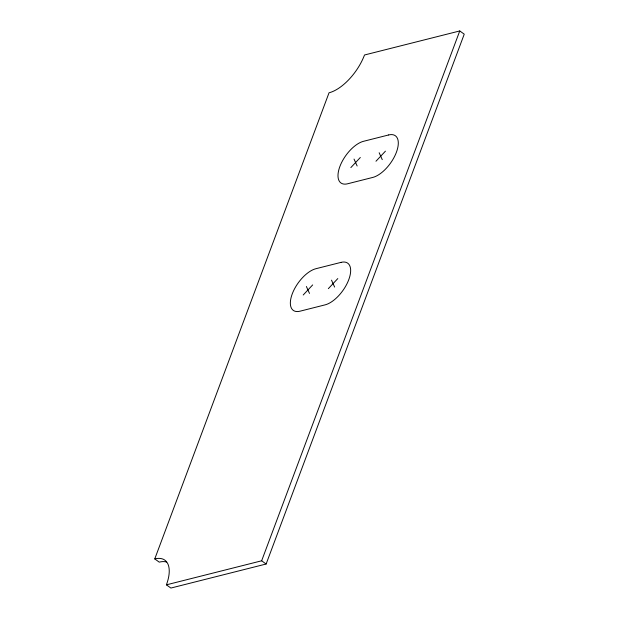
<?xml version="1.0" encoding="UTF-8"?>
<svg xmlns="http://www.w3.org/2000/svg" width="619" height="619" viewBox="0 0 619 619"><rect width="100%" height="100%" fill="white"/><g stroke="black" fill="none" stroke-linecap="round" stroke-linejoin="round"><path stroke-width="0.93" d="M154.758 558.926L329.037 92.788A37.713 18.021 -54.4 0 0 364.506 54.99L459.755 30.95L464.242 34.161L266.139 564.01L170.89 588.05L166.403 584.839A37.713 18.021 -54.4 0 0 154.758 558.926L159.245 562.137A37.713 18.021 -54.4 0 1 166.596 562.029M166.403 584.839L261.651 560.799L459.755 30.95M350.857 167.579L360.312 157.497M375.981 161.234L385.444 151.16M303.217 294.992L312.672 284.918M328.341 288.655L337.804 278.573M261.651 560.799L266.139 564.01M379.161 152.738L382.263 159.648M354.029 159.083L357.14 165.993M331.521 280.159L334.624 287.069M306.39 286.504L309.5 293.414M388.655 134.957L363.523 141.302A25.139 12.016 -54.4 0 0 339.877 166.503A25.139 12.016 -54.4 0 0 347.646 183.773L372.77 177.429A25.139 12.016 -54.4 0 0 396.415 152.235A25.139 12.016 -54.4 0 0 388.655 134.957M341.015 262.379L315.883 268.716A25.139 12.016 -54.4 0 0 292.238 293.917A25.139 12.016 -54.4 0 0 300.006 311.195L325.13 304.85A25.139 12.016 -54.4 0 0 348.776 279.649A25.139 12.016 -54.4 0 0 341.015 262.379"/></g></svg>
